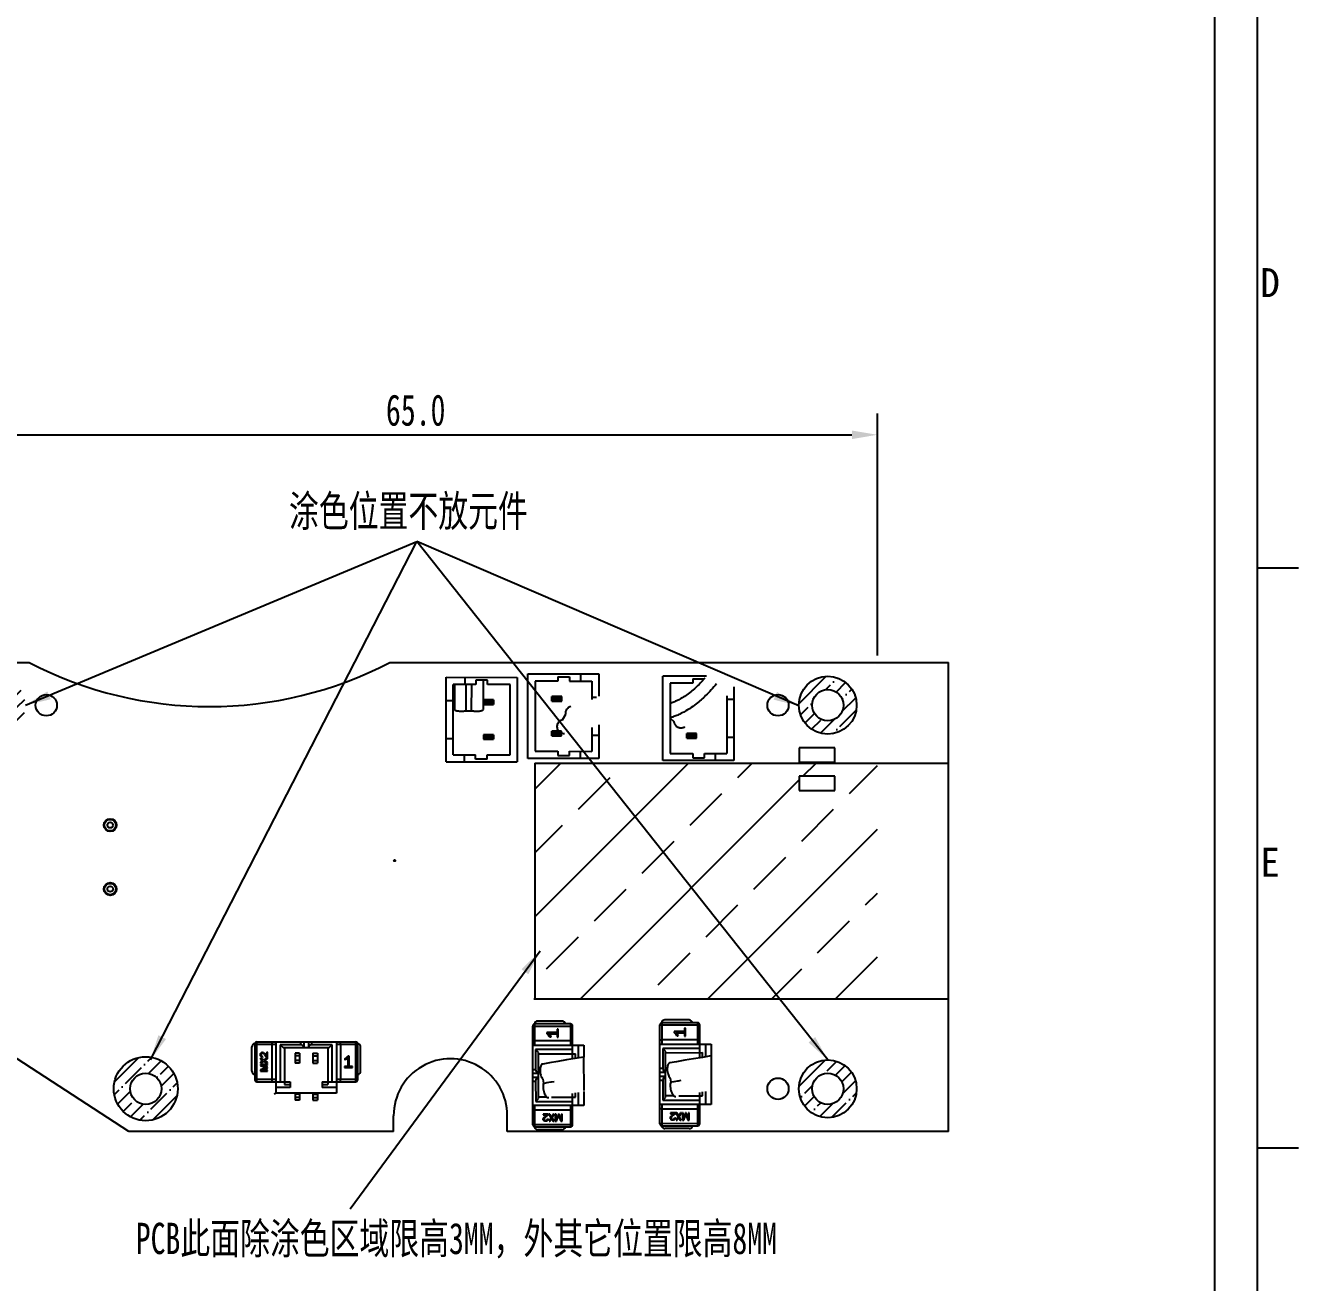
# Model space of a CAD drawing. Header units: millimetres. Extents: x 0 to 420, y 0 to 297.
# Drawn here: x 330.4 to 420, y 80.1 to 168.6 of the extents above; entities that cross this region are included whole.
import ezdxf

# ---------------------------------------------------------------- set-up
doc = ezdxf.new("R2010")
doc.units = ezdxf.units.MM
doc.header["$LTSCALE"] = 23.1
doc.header["$PDMODE"] = 3
doc.header["$PDSIZE"] = 0.5
doc.layers.get('0').update_dxf_attribs({"linetype": 'CONTINUOUS'})
doc.layers.get('DEFPOINTS').update_dxf_attribs({"linetype": 'CONTINUOUS'})
doc.styles.get("Standard").update_dxf_attribs({"font": 'txt', "width": 0.7})
doc.styles.add('TEXTSTYLE_2', font='txt')
doc.dimstyles.get("Standard").update_dxf_attribs({"dimtxt": 2.2, "dimasz": 1.8, "dimexe": 1.5, "dimexo": 0.5, "dimtad": 1, "dimdec": 1, "dimzin": 0, "dimdsep": 46, "dimtxsty": 'Standard', "dimblk": '_FILLED', "dimcen": 0.09, "dimclrt": 5, "dimazin": 0, "dimtp": 0.01, "dimtm": 0.01, "dimtfac": 1, "dimtdec": 1, "dimtofl": 0, "dimtmove": 0, "dimatfit": 3, "dimldrblk": '_FILLED', "dimfxl": 1, "dimtolj": 1, "dimtzin": 0, "dimarcsym": 0})

# ---------------------------------------------------------------- blocks, each defined once
blk = doc.blocks.new('_FILLED')
at = {"color": 0, "linetype": 'ByBlock'}
blk.add_solid([(0, 0), (-1, 0.167), (-1, -0.167)], dxfattribs=at)
blk = doc.blocks.new('*D33')
at = {"color": 0, "lineweight": -2}
for p, q in [((325.364, 124.206), (325.364, 141.244)), ((390.364, 124.206), (390.364, 141.244)), ((327.164, 139.744), (388.564, 139.744))]:
    blk.add_line(p, q, dxfattribs=at)
at = {"layer": 'DEFPOINTS', "color": 0}
for p in [(390.364, 139.744), (325.364, 123.706), (390.364, 123.706)]:
    blk.add_point(p, dxfattribs=at)
at = {"color": 0, "lineweight": -2, "xscale": 1.8, "yscale": 1.8, "zscale": 1.8, "rotation": 180}
blk.add_blockref('_FILLED', (325.364, 139.744), dxfattribs=at)
at = {"color": 0, "lineweight": -2, "xscale": 1.8, "yscale": 1.8, "zscale": 1.8}
blk.add_blockref('_FILLED', (390.364, 139.744), dxfattribs=at)
at = {"color": 5, "insert": (357.864, 141.469), "char_height": 2.2, "attachment_point": 5}
blk.add_mtext('\\A1;65.0', dxfattribs=at)

msp = doc.modelspace()

# ---------------------------------------------------------------- hatches: boundary and pattern name
at = {"linetype": 'Continuous'}
h = msp.add_hatch(dxfattribs=at)
h.set_pattern_fill('ANSI35', color=4, scale=0.2)
h.paths.add_polyline_path([(326.328, 120.707, 1), (330.4, 120.707, 1)])
h.paths.add_polyline_path([(329.464, 120.707, -1), (327.264, 120.707, -1)], flags=16)
h.paths.add_polyline_path([(336.614, 93.706, 1), (341.114, 93.706, 1)])
h.paths.add_polyline_path([(339.964, 93.706, -1), (337.764, 93.706, -1)], flags=16)
h.paths.add_polyline_path([(384.828, 93.706, 1), (388.9, 93.706, 1)])
h.paths.add_polyline_path([(387.964, 93.706, -1), (385.764, 93.706, -1)], flags=16)
h.paths.add_polyline_path([(384.828, 120.707, 1), (388.9, 120.707, 1)])
h.paths.add_polyline_path([(387.964, 120.707, -1), (385.764, 120.707, -1)], flags=16)
h = msp.add_hatch()
h.set_pattern_fill('ANSI33', color=3)
h.paths.add_polyline_path([(390.364, 116.638), (366.241, 116.638), (366.241, 100.045), (390.364, 100.045)])
h.paths.add_polyline_path([(384.863, 114.707), (384.863, 115.707), (387.363, 115.706), (387.363, 114.706)], flags=16)

# ---------------------------------------------------------------- linework, layer by layer
at = {"color": 7, "linetype": 'Continuous'}
for p, q in [((414.085, 293.598), (414.085, 3.399)), ((417.085, 293.598), (417.085, 3.399)), ((417.085, 130.367), (420, 130.367)), ((325.364, 123.706), (330.67, 123.707)), ((356.036, 123.712), (365.364, 123.714)), ((365.364, 123.714), (365.364, 123.706)), ((365.364, 123.706), (395.364, 123.706)), ((395.364, 90.706), (395.364, 123.706)), ((365.763, 116.96), (365.764, 122.91)), ((365.764, 122.91), (370.764, 122.909)), ((369.464, 122.91), (369.464, 122.41)), ((370.764, 122.909), (370.764, 121.35)), ((375.263, 116.808), (375.264, 122.758)), ((378.337, 122.758), (375.264, 122.758)), ((360.003, 116.721), (360.012, 122.671)), ((360.012, 122.671), (365.012, 122.663)), ((360.503, 117.22), (360.512, 122.17)), ((362.087, 122.167), (360.512, 122.17)), ((360.595, 122.17), (360.593, 120.412)), ((361.312, 122.669), (361.312, 122.169)), ((361.419, 120.319), (361.422, 122.168)), ((361.803, 120.319), (361.806, 122.168)), ((362.087, 122.467), (362.087, 122.167)), ((362.912, 122.466), (362.087, 122.467)), ((362.63, 120.409), (362.633, 122.466)), ((362.912, 122.166), (362.912, 122.466)), ((364.512, 122.163), (362.912, 122.166)), ((364.503, 117.213), (364.512, 122.163)), ((365.012, 122.663), (365.003, 116.713)), ((366.264, 122.41), (366.263, 117.46)), ((367.864, 122.41), (366.264, 122.41)), ((367.864, 122.71), (368.689, 122.71)), ((367.864, 122.71), (367.864, 122.41)), ((368.689, 122.71), (368.689, 122.41)), ((368.689, 122.41), (370.264, 122.409)), ((370.264, 122.409), (370.264, 121.103)), ((375.764, 122.258), (375.763, 117.308)), ((377.364, 122.258), (375.764, 122.258)), ((377.364, 122.558), (378.165, 122.558)), ((377.364, 122.558), (377.364, 122.258)), ((380.264, 121.99), (380.263, 116.808)), ((360.51, 121.02), (360.01, 121.021)), ((362.635, 121.076), (362.634, 120.756)), ((362.735, 120.976), (362.635, 121.076)), ((363.335, 121.075), (362.635, 121.076)), ((362.735, 120.976), (362.734, 120.856)), ((363.235, 120.975), (362.735, 120.976)), ((363.235, 120.975), (363.234, 120.855)), ((363.235, 120.975), (363.335, 121.075)), ((363.335, 121.075), (363.334, 120.755)), ((368.139, 121.32), (367.439, 121.32)), ((367.539, 121.22), (367.439, 121.32)), ((367.439, 121), (367.439, 121.32)), ((367.539, 121.1), (367.439, 121)), ((367.439, 121), (368.139, 121)), ((368.039, 121.22), (367.539, 121.22)), ((367.539, 121.1), (367.539, 121.22)), ((367.539, 121.1), (368.039, 121.1)), ((368.039, 121.22), (368.139, 121.32)), ((368.039, 121.1), (368.039, 121.22)), ((368.039, 121.1), (368.139, 121)), ((368.139, 121), (368.139, 121.32)), ((370.592, 121.259), (370.264, 121.259)), ((379.764, 121.376), (379.763, 117.308)), ((380.264, 121.108), (379.764, 121.108)), ((361.419, 120.319), (361.803, 120.319)), ((362.734, 120.856), (362.634, 120.756)), ((362.634, 120.756), (363.334, 120.755)), ((362.734, 120.856), (363.234, 120.855)), ((363.234, 120.855), (363.334, 120.755)), ((368.206, 119.689), (368.438, 120.073)), ((370.764, 119.318), (370.763, 116.959)), ((375.766, 119.806), (376.034, 119.55)), ((376.771, 119.17), (376.777, 119.172)), ((376.825, 119.189), (376.836, 119.194)), ((360.005, 118.371), (360.505, 118.37)), ((362.631, 118.626), (362.63, 118.306)), ((362.73, 118.406), (362.63, 118.306)), ((362.63, 118.306), (363.33, 118.305)), ((362.731, 118.526), (362.631, 118.626)), ((363.331, 118.625), (362.631, 118.626)), ((362.731, 118.526), (362.73, 118.406)), ((362.73, 118.406), (363.23, 118.405)), ((363.231, 118.525), (362.731, 118.526)), ((363.231, 118.525), (363.23, 118.405)), ((363.23, 118.405), (363.33, 118.305)), ((363.231, 118.525), (363.331, 118.625)), ((363.331, 118.625), (363.33, 118.305)), ((367.538, 118.77), (367.438, 118.87)), ((368.138, 118.87), (367.438, 118.87)), ((367.438, 118.55), (367.438, 118.87)), ((367.538, 118.65), (367.438, 118.55)), ((367.438, 118.55), (368.138, 118.55)), ((368.038, 118.77), (367.538, 118.77)), ((367.538, 118.65), (367.538, 118.77)), ((367.538, 118.65), (368.038, 118.65)), ((368.038, 118.77), (368.138, 118.87)), ((368.038, 118.65), (368.038, 118.77)), ((368.038, 118.65), (368.138, 118.55)), ((368.138, 118.55), (368.138, 118.87)), ((370.264, 119.131), (370.263, 117.459)), ((370.263, 118.609), (370.763, 118.609)), ((376.69, 119.141), (376.71, 119.148)), ((376.7, 119.144), (376.742, 119.159)), ((377.638, 118.718), (376.938, 118.718)), ((377.038, 118.618), (376.938, 118.718)), ((376.938, 118.398), (376.938, 118.718)), ((377.038, 118.498), (376.938, 118.398)), ((376.938, 118.398), (377.638, 118.398)), ((377.538, 118.618), (377.038, 118.618)), ((377.038, 118.498), (377.038, 118.618)), ((377.038, 118.498), (377.538, 118.498)), ((377.538, 118.618), (377.638, 118.718)), ((377.538, 118.498), (377.538, 118.618)), ((377.538, 118.498), (377.638, 118.398)), ((377.638, 118.398), (377.638, 118.718)), ((379.763, 118.458), (380.263, 118.458)), ((366.263, 117.46), (367.863, 117.46)), ((367.863, 117.46), (367.863, 117.16)), ((368.688, 117.46), (370.263, 117.459)), ((368.688, 117.16), (368.688, 117.46)), ((369.463, 116.96), (369.463, 117.46)), ((387.363, 117.706), (384.863, 117.707)), ((384.863, 117.707), (384.863, 116.707)), ((387.363, 116.706), (387.363, 117.706)), ((360.003, 116.721), (365.003, 116.713)), ((360.503, 117.22), (362.078, 117.217)), ((361.303, 116.719), (361.303, 117.219)), ((362.078, 116.917), (362.078, 117.217)), ((362.903, 116.916), (362.078, 116.917)), ((362.903, 117.216), (364.503, 117.213)), ((362.903, 116.916), (362.903, 117.216)), ((370.763, 116.959), (365.763, 116.96)), ((367.863, 117.16), (368.688, 117.16)), ((380.263, 116.808), (375.263, 116.808)), ((375.763, 117.308), (377.363, 117.308)), ((377.363, 117.308), (377.363, 117.008)), ((377.363, 117.008), (378.188, 117.008)), ((378.188, 117.308), (379.763, 117.308)), ((378.188, 117.008), (378.188, 117.308)), ((378.963, 116.808), (378.963, 117.308)), ((384.863, 116.707), (387.363, 116.706)), ((387.363, 115.706), (384.863, 115.707)), ((384.863, 115.707), (384.863, 114.707)), ((387.363, 114.706), (387.363, 115.706)), ((384.863, 114.707), (387.363, 114.706)), ((337.683, 90.706), (325.364, 98.706)), ((366.11, 91.169), (366.106, 98.119)), ((368.756, 98.27), (366.256, 98.269)), ((368.156, 98.47), (366.456, 98.469)), ((367.829, 97.669), (367.103, 97.668)), ((367.103, 97.668), (367.103, 97.595)), ((367.903, 97.892), (367.829, 97.892)), ((367.829, 97.892), (367.829, 97.669)), ((367.903, 97.333), (367.903, 97.892)), ((368.907, 95.808), (368.906, 98.12)), ((375.058, 91.247), (375.054, 98.197)), ((377.704, 98.349), (375.204, 98.347)), ((377.104, 98.548), (375.404, 98.547)), ((376.777, 97.747), (376.051, 97.747)), ((376.051, 97.747), (376.051, 97.674)), ((376.851, 97.971), (376.777, 97.971)), ((376.777, 97.971), (376.777, 97.747)), ((376.851, 97.411), (376.851, 97.971)), ((377.856, 95.887), (377.854, 98.199)), ((346.535, 96.853), (346.535, 94.353)), ((346.685, 97.003), (353.635, 97.003)), ((347.735, 96.853), (347.735, 94.353)), ((348.035, 93.403), (348.035, 97.003)), ((348.335, 96.803), (348.335, 94.203)), ((349.76, 96.803), (348.335, 96.803)), ((348.335, 96.803), (348.535, 96.603)), ((350.01, 96.603), (350.01, 97.003)), ((350.31, 97.003), (350.31, 96.603)), ((351.985, 96.803), (350.56, 96.803)), ((351.785, 96.603), (351.985, 96.803)), ((351.985, 94.203), (351.985, 96.803)), ((352.285, 97.003), (352.285, 93.403)), ((352.585, 94.353), (352.585, 96.853)), ((353.785, 94.353), (353.785, 96.853)), ((366.107, 96.769), (369.707, 96.771)), ((368.757, 97.07), (366.257, 97.069)), ((367.224, 97.571), (367.829, 97.572)), ((367.294, 97.351), (367.395, 97.351)), ((367.829, 97.572), (367.829, 97.333)), ((367.829, 97.333), (367.903, 97.333)), ((369.307, 96.771), (369.307, 95.875)), ((369.707, 96.771), (369.707, 95.94)), ((375.055, 96.847), (378.655, 96.849)), ((377.705, 97.149), (375.205, 97.147)), ((376.172, 97.65), (376.777, 97.65)), ((376.243, 97.429), (376.343, 97.429)), ((376.777, 97.65), (376.777, 97.411)), ((376.777, 97.411), (376.851, 97.411)), ((378.255, 96.849), (378.256, 95.953)), ((378.655, 96.849), (378.655, 96.019)), ((346.335, 94.953), (346.335, 96.653)), ((346.998, 96.244), (346.98, 96.228)), ((347.018, 96.258), (346.998, 96.244)), ((347.08, 95.918), (347.097, 95.976)), ((347.441, 95.878), (347.169, 95.718)), ((347.23, 96.121), (347.389, 95.918)), ((347.389, 95.998), (347.262, 96.163)), ((347.389, 96.273), (347.389, 95.998)), ((347.441, 96.273), (347.389, 96.273)), ((347.389, 95.918), (347.441, 95.918)), ((347.441, 95.918), (347.441, 96.273)), ((347.441, 95.807), (347.441, 95.878)), ((348.535, 96.603), (351.785, 96.603)), ((348.635, 96.603), (348.635, 94.003)), ((349.375, 96.203), (349.375, 95.503)), ((349.695, 96.203), (349.375, 96.203)), ((349.695, 96.015), (349.375, 96.015)), ((349.695, 96.203), (349.695, 95.503)), ((350.625, 96.203), (350.625, 95.503)), ((350.625, 96.203), (350.945, 96.203)), ((350.625, 96.015), (350.945, 96.015)), ((350.945, 96.203), (350.945, 95.503)), ((351.685, 96.603), (351.685, 94.003)), ((353.087, 95.885), (353.087, 95.28)), ((353.184, 96.006), (353.111, 96.006)), ((353.184, 95.28), (353.184, 96.006)), ((353.985, 94.953), (353.985, 96.653)), ((368.907, 96.47), (366.307, 96.469)), ((366.507, 96.269), (366.307, 96.469)), ((366.307, 96.469), (366.308, 95.044)), ((366.509, 93.019), (366.507, 96.269)), ((366.507, 96.169), (369.107, 96.171)), ((369.679, 95.936), (369.096, 95.84)), ((369.107, 95.842), (369.107, 96.171)), ((377.855, 96.549), (375.255, 96.547)), ((375.455, 96.347), (375.255, 96.547)), ((375.255, 96.547), (375.256, 95.122)), ((375.457, 93.097), (375.455, 96.347)), ((375.455, 96.247), (378.055, 96.249)), ((378.044, 95.918), (377.415, 95.813)), ((378.628, 96.014), (378.044, 95.918)), ((378.056, 95.92), (378.055, 96.249)), ((346.941, 95.858), (346.941, 95.8)), ((347.169, 95.718), (346.941, 95.858)), ((346.941, 95.8), (347.126, 95.689)), ((347.126, 95.689), (346.941, 95.578)), ((346.941, 95.509), (347.181, 95.651)), ((346.941, 95.578), (346.941, 95.509)), ((346.941, 95.425), (346.941, 95.334)), ((347.441, 95.425), (346.941, 95.425)), ((346.941, 95.334), (347.341, 95.186)), ((347.341, 95.186), (346.941, 95.035)), ((346.941, 95.035), (346.941, 94.942)), ((346.998, 95.362), (347.441, 95.363)), ((347.441, 95.201), (346.998, 95.362)), ((346.998, 94.995), (347.441, 95.159)), ((347.441, 94.995), (346.998, 94.995)), ((347.181, 95.651), (347.441, 95.491)), ((347.228, 95.68), (347.441, 95.807)), ((347.441, 95.549), (347.228, 95.68)), ((347.441, 95.491), (347.441, 95.549)), ((347.441, 95.363), (347.441, 95.425)), ((347.441, 95.159), (347.441, 95.201)), ((347.441, 94.942), (347.441, 94.995)), ((349.695, 95.69), (349.375, 95.69)), ((349.695, 95.503), (349.375, 95.503)), ((350.625, 95.69), (350.945, 95.69)), ((350.625, 95.503), (350.945, 95.503)), ((352.848, 95.28), (352.848, 95.206)), ((353.087, 95.28), (352.848, 95.28)), ((352.848, 95.206), (353.407, 95.206)), ((352.866, 95.815), (352.866, 95.714)), ((353.407, 95.28), (353.184, 95.28)), ((353.407, 95.206), (353.407, 95.28)), ((367.274, 95.529), (366.803, 95.445)), ((367.867, 95.632), (367.274, 95.529)), ((368.467, 95.734), (367.867, 95.632)), ((369.096, 95.84), (368.467, 95.734)), ((376.223, 95.607), (375.752, 95.524)), ((376.815, 95.71), (376.223, 95.607)), ((377.415, 95.813), (376.815, 95.71)), ((346.685, 94.203), (349.035, 94.203)), ((346.941, 94.942), (347.441, 94.942)), ((349.035, 94.203), (349.035, 93.803)), ((351.285, 94.203), (351.285, 93.803)), ((351.285, 94.203), (353.635, 94.203)), ((366.108, 94.794), (366.508, 94.794)), ((366.508, 94.494), (366.108, 94.494)), ((366.308, 94.244), (366.309, 92.819)), ((366.817, 94.37), (366.866, 94.096)), ((366.866, 94.096), (366.921, 94.106)), ((366.921, 94.106), (367.102, 94.138)), ((367.102, 94.138), (367.369, 94.185)), ((367.369, 94.185), (367.418, 94.194)), ((367.418, 94.194), (367.599, 94.226)), ((375.056, 94.872), (375.456, 94.872)), ((375.456, 94.572), (375.056, 94.572)), ((375.256, 94.322), (375.257, 92.897)), ((375.765, 94.448), (375.814, 94.174)), ((375.814, 94.174), (375.869, 94.184)), ((375.869, 94.184), (376.05, 94.216)), ((376.05, 94.216), (376.317, 94.264)), ((376.317, 94.264), (376.366, 94.272)), ((376.366, 94.272), (376.547, 94.304)), ((348.042, 93.388), (347.908, 93.32)), ((349.035, 93.803), (348.035, 93.803)), ((352.285, 93.403), (348.035, 93.403)), ((348.635, 94.003), (349.035, 94.003)), ((349.375, 93.403), (349.375, 92.903)), ((349.695, 93.403), (349.695, 92.903)), ((350.625, 93.403), (350.625, 92.903)), ((350.945, 93.403), (350.945, 92.903)), ((351.285, 94.003), (351.685, 94.003)), ((352.285, 93.803), (351.285, 93.803)), ((368.91, 91.17), (368.909, 93.375)), ((369.109, 93.121), (369.109, 93.409)), ((369.309, 93.442), (369.309, 92.521)), ((369.709, 93.509), (369.709, 92.521)), ((376.048, 93.198), (375.457, 93.197)), ((376.382, 93.198), (378.057, 93.199)), ((377.858, 91.249), (377.857, 93.453)), ((378.057, 93.199), (378.057, 93.487)), ((378.257, 93.521), (378.257, 92.599)), ((378.657, 93.587), (378.657, 92.599)), ((349.695, 92.903), (349.375, 92.903)), ((350.625, 92.903), (350.945, 92.903)), ((369.709, 92.521), (366.109, 92.519)), ((366.309, 92.819), (366.509, 93.019)), ((366.309, 92.819), (368.909, 92.82)), ((367.1, 93.119), (366.509, 93.119)), ((367.434, 93.12), (369.109, 93.121)), ((378.657, 92.599), (375.057, 92.597)), ((375.208, 92.297), (377.708, 92.299)), ((375.257, 92.897), (375.457, 93.097)), ((375.257, 92.897), (377.857, 92.899)), ((356.314, 90.706), (356.314, 91.811)), ((364.312, 90.706), (364.314, 91.812)), ((366.259, 92.219), (368.759, 92.22)), ((367.194, 91.925), (366.839, 91.925)), ((366.839, 91.925), (366.839, 91.873)), ((366.839, 91.873), (367.114, 91.873)), ((366.855, 91.503), (366.869, 91.482)), ((366.869, 91.482), (366.885, 91.464)), ((367.114, 91.873), (366.949, 91.746)), ((366.991, 91.714), (367.194, 91.873)), ((367.194, 91.564), (367.136, 91.582)), ((367.194, 91.873), (367.194, 91.925)), ((367.305, 91.925), (367.235, 91.925)), ((367.235, 91.925), (367.394, 91.654)), ((367.394, 91.654), (367.255, 91.425)), ((367.255, 91.425), (367.313, 91.425)), ((367.432, 91.712), (367.305, 91.925)), ((367.313, 91.425), (367.424, 91.611)), ((367.424, 91.611), (367.534, 91.425)), ((367.563, 91.925), (367.432, 91.712)), ((367.461, 91.666), (367.621, 91.925)), ((367.604, 91.425), (367.461, 91.666)), ((367.534, 91.425), (367.604, 91.425)), ((367.621, 91.925), (367.563, 91.925)), ((367.749, 91.926), (367.687, 91.925)), ((367.687, 91.925), (367.687, 91.425)), ((367.687, 91.425), (367.779, 91.426)), ((367.75, 91.483), (367.749, 91.926)), ((367.911, 91.926), (367.75, 91.483)), ((367.779, 91.426), (367.926, 91.826)), ((367.953, 91.926), (367.911, 91.926)), ((367.926, 91.826), (368.077, 91.426)), ((368.118, 91.483), (367.953, 91.926)), ((368.077, 91.426), (368.171, 91.426)), ((368.17, 91.926), (368.118, 91.926)), ((368.118, 91.926), (368.118, 91.483)), ((368.171, 91.426), (368.17, 91.926)), ((376.142, 92.004), (375.787, 92.003)), ((375.787, 92.003), (375.787, 91.951)), ((375.787, 91.951), (376.063, 91.952)), ((375.803, 91.581), (375.817, 91.56)), ((375.817, 91.56), (375.833, 91.543)), ((376.063, 91.952), (375.897, 91.825)), ((375.939, 91.793), (376.142, 91.952)), ((376.143, 91.643), (376.084, 91.66)), ((376.142, 91.952), (376.142, 92.004)), ((376.253, 92.004), (376.183, 92.004)), ((376.183, 92.004), (376.343, 91.732)), ((376.343, 91.732), (376.203, 91.504)), ((376.203, 91.504), (376.261, 91.504)), ((376.38, 91.791), (376.253, 92.004)), ((376.261, 91.504), (376.372, 91.689)), ((376.372, 91.689), (376.482, 91.504)), ((376.511, 92.004), (376.38, 91.791)), ((376.409, 91.745), (376.57, 92.004)), ((376.552, 91.504), (376.409, 91.745)), ((376.482, 91.504), (376.552, 91.504)), ((376.57, 92.004), (376.511, 92.004)), ((376.698, 92.004), (376.635, 92.004)), ((376.635, 92.004), (376.635, 91.504)), ((376.635, 91.504), (376.727, 91.504)), ((376.698, 91.561), (376.698, 92.004)), ((376.859, 92.004), (376.698, 91.561)), ((376.727, 91.504), (376.874, 91.904)), ((376.901, 92.004), (376.859, 92.004)), ((376.874, 91.904), (377.026, 91.504)), ((377.066, 91.562), (376.901, 92.004)), ((377.026, 91.504), (377.119, 91.504)), ((377.119, 92.004), (377.066, 92.004)), ((377.066, 92.004), (377.066, 91.562)), ((377.119, 91.504), (377.119, 92.004)), ((356.314, 90.706), (337.683, 90.706)), ((395.364, 90.706), (364.312, 90.706)), ((366.26, 91.019), (368.76, 91.02)), ((368.16, 90.82), (366.46, 90.819)), ((375.208, 91.097), (377.708, 91.099)), ((377.108, 90.898), (375.408, 90.897)), ((417.085, 89.559), (420, 89.559))]:
    msp.add_line(p, q, dxfattribs=at)
at = {"color": 3}
for p, q in [((366.241, 116.638), (395.364, 116.638)), ((366.241, 116.638), (366.241, 100.045)), ((366.178, 100.045), (395.364, 100.045))]:
    msp.add_line(p, q, dxfattribs=at)
at = {"color": 9, "linetype": 'Continuous'}
for p, q in [((366.106, 98.119), (368.906, 98.12)), ((366.257, 96.769), (366.256, 98.269)), ((368.756, 98.27), (368.757, 96.77)), ((375.054, 98.197), (377.854, 98.199)), ((375.205, 96.847), (375.204, 98.347)), ((377.704, 98.349), (377.705, 96.849)), ((346.535, 96.853), (348.035, 96.853)), ((346.685, 94.203), (346.685, 97.003)), ((349.76, 97.003), (349.76, 96.803)), ((350.56, 96.803), (350.56, 97.003)), ((352.285, 96.853), (353.785, 96.853)), ((353.635, 97.003), (353.635, 94.203)), ((366.308, 95.044), (366.108, 95.044)), ((375.256, 95.122), (375.056, 95.122)), ((348.035, 94.353), (346.535, 94.353)), ((353.785, 94.353), (352.285, 94.353)), ((366.108, 94.244), (366.308, 94.244)), ((375.056, 94.322), (375.256, 94.322)), ((349.695, 93.335), (349.375, 93.335)), ((350.625, 93.335), (350.945, 93.335)), ((349.695, 93.083), (349.375, 93.083)), ((350.625, 93.083), (350.945, 93.083)), ((366.26, 91.019), (366.259, 92.519)), ((368.759, 92.52), (368.76, 91.02)), ((375.208, 91.097), (375.207, 92.597)), ((377.707, 92.599), (377.708, 91.099)), ((368.91, 91.17), (366.11, 91.169)), ((377.858, 91.249), (375.058, 91.247))]:
    msp.add_line(p, q, dxfattribs=at)
for p, q in [((369.679, 95.936), (369.695, 93.582)), ((378.655, 96.019), (378.657, 93.587))]:
    msp.add_line(p, q)
at = {"color": 7, "linetype": 'Continuous'}
for points in [[(378.212, 122.611), (378.132, 122.52), (378.051, 122.431), (377.97, 122.344), (377.89, 122.259), (377.808, 122.176), (377.726, 122.095), (377.644, 122.016), (377.561, 121.938), (377.478, 121.862), (377.393, 121.789), (377.308, 121.716), (377.222, 121.646), (377.134, 121.577), (377.047, 121.51), (376.959, 121.446), (376.871, 121.386), (376.785, 121.328), (376.701, 121.274), (376.618, 121.223), (376.536, 121.175), (376.455, 121.13), (376.376, 121.088), (376.3, 121.049), (376.226, 121.013), (376.155, 120.98), (376.086, 120.95), (376.021, 120.921), (375.958, 120.895), (375.899, 120.872), (375.845, 120.851), (375.796, 120.832), (375.764, 120.82)], [(376.034, 119.55), (376.035, 119.541), (376.043, 119.502), (376.053, 119.464), (376.067, 119.427), (376.083, 119.39), (376.102, 119.356), (376.124, 119.322), (376.148, 119.291), (376.175, 119.262), (376.205, 119.235), (376.236, 119.21), (376.269, 119.188), (376.303, 119.169), (376.34, 119.152), (376.377, 119.138), (376.415, 119.128), (376.454, 119.12), (376.493, 119.116), (376.533, 119.114), (376.573, 119.116), (376.612, 119.121), (376.651, 119.129), (376.69, 119.141)], [(376.739, 119.158), (376.769, 119.169), (376.808, 119.183)]]:
    msp.add_lwpolyline(points, dxfattribs=at)
at = {"color": 4, "linetype": 'Continuous'}
for centre, radius in [((386.864, 120.707), 2.036), ((338.864, 93.706), 2.25), ((386.864, 93.706), 2.036)]:
    msp.add_circle(centre, radius, dxfattribs=at)
at = {"color": 7, "linetype": 'Continuous'}
for centre, radius in [((331.864, 120.707), 0.75), ((383.364, 120.708), 0.75), ((386.864, 120.707), 1.1), ((336.364, 112.266), 0.45), ((336.364, 112.266), 0.4), ((336.364, 112.266), 0.2), ((356.377, 109.77), 0.05), ((336.364, 107.766), 0.45), ((336.364, 107.766), 0.4), ((336.364, 107.766), 0.2), ((338.864, 93.706), 1.1), ((383.364, 93.706), 0.75), ((386.864, 93.706), 1.1)]:
    msp.add_circle(centre, radius, dxfattribs=at)
msp.add_circle((383.364, 93.707), 0.75)
for centre, radius, start, end in [((343.349, 148.11), 27.5, 242.5456, 297.47497), ((366.256, 98.119), 0.15, 90.03361, 180.03361), ((366.456, 98.219), 0.25, 90.0336, 169.54987), ((368.156, 98.22), 0.25, 11.63872, 90.0336), ((368.756, 98.12), 0.15, 0.03361, 90.03361), ((375.204, 98.197), 0.15, 90.03361, 180.03361), ((375.404, 98.297), 0.25, 90.0336, 169.54987), ((377.104, 98.298), 0.25, 11.63872, 90.0336), ((377.704, 98.199), 0.15, 0.03361, 90.03361), ((346.585, 96.653), 0.25, 99.85789, 180), ((346.685, 96.853), 0.15, 90, 180), ((353.635, 96.853), 0.15, 0, 90), ((353.735, 96.653), 0.25, 360, 79.51627), ((360.314, 91.819), 4, 359.89125, 180.11952), ((346.585, 94.953), 0.25, 180, 258.3949), ((346.685, 94.353), 0.15, 180, 270), ((353.635, 94.353), 0.15, 270, 0), ((353.735, 94.953), 0.25, 281.60511, 360), ((366.26, 91.169), 0.15, 180.03361, 270.03361), ((366.46, 91.069), 0.25, 189.89149, 270.03361), ((368.16, 91.07), 0.25, 270.03361, 348.4285), ((368.76, 91.17), 0.15, 270.03361, 0.03361), ((375.208, 91.247), 0.15, 180.03361, 270.03361), ((375.408, 91.147), 0.25, 189.89149, 270.03361), ((377.108, 91.148), 0.25, 270.03361, 348.4285), ((377.708, 91.249), 0.15, 270.03361, 0.03361)]:
    msp.add_arc(centre, radius, start, end, dxfattribs=at)
for centre, major_axis, start_param, end_param in [((349.76, 96.553), (0, -0.25), 1.772154, 3.141593), ((350.56, 96.553), (0.25, 0), -4.712389, -3.342951), ((366.558, 95.044), (0.25, 0), -3.141593, -1.772154), ((375.506, 95.122), (0.25, 0), -3.141593, -1.772154), ((366.558, 94.244), (0, 0.25), 0.201358, 1.570796), ((375.506, 94.322), (0, 0.25), 0.201358, 1.570796)]:
    msp.add_ellipse(centre, major_axis=major_axis, ratio=1, start_param=start_param, end_param=end_param, dxfattribs=at)
for points, knots in [([(379.025, 122.208), (378.789, 121.92), (378.343, 121.425), (377.549, 120.718), (376.968, 120.339), (376.613, 120.159)], [0, 0, 0, 0, 0.351194, 0.625916, 1, 1, 1, 1]), ([(360.593, 120.412), (360.593, 120.399), (360.61, 120.378), (360.64, 120.36), (360.69, 120.337), (360.773, 120.316), (360.89, 120.298), (361.023, 120.289), (361.162, 120.289), (361.295, 120.298), (361.38, 120.311), (361.419, 120.319)], [0, 0, 0, 0, 0.046491, 0.081161, 0.124711, 0.237247, 0.377995, 0.536843, 0.701773, 0.86014, 1, 1, 1, 1]), ([(361.803, 120.319), (361.842, 120.31), (361.927, 120.297), (362.06, 120.288), (362.199, 120.287), (362.332, 120.296), (362.449, 120.313), (362.532, 120.335), (362.582, 120.357), (362.613, 120.375), (362.63, 120.396), (362.63, 120.409)], [0, 0, 0, 0, 0.13986, 0.298227, 0.463157, 0.622005, 0.762753, 0.875289, 0.918839, 0.953509, 1, 1, 1, 1]), ([(368.438, 120.073), (368.429, 120.135), (368.43, 120.263), (368.498, 120.438), (368.622, 120.573), (368.733, 120.622), (368.789, 120.634)], [0, 0, 0, 0, 0.261143, 0.51601, 0.761609, 1, 1, 1, 1]), ([(376.613, 120.159), (376.561, 120.133), (376.46, 120.084), (376.312, 120.017), (376.173, 119.958), (376.062, 119.915), (375.98, 119.883), (375.926, 119.863), (375.879, 119.846), (375.84, 119.832), (375.812, 119.822), (375.794, 119.815), (375.784, 119.812), (375.777, 119.809), (375.77, 119.808), (375.768, 119.806), (375.766, 119.806), (375.766, 119.806)], [0, 0, 0, 0, 0.190988, 0.366444, 0.531094, 0.684374, 0.754066, 0.817172, 0.872258, 0.91821, 0.954236, 0.968358, 0.979873, 0.988778, 0.995071, 0.998788, 1, 1, 1, 1]), ([(367.949, 118.869), (367.894, 118.937), (367.818, 119.104), (367.83, 119.331), (367.903, 119.49), (367.984, 119.588), (368.087, 119.658), (368.166, 119.683), (368.206, 119.689)], [0, 0, 0, 0, 0.256162, 0.513177, 0.639253, 0.762053, 0.881899, 1, 1, 1, 1]), ([(368.346, 118.699), (368.294, 118.693), (368.222, 118.699), (368.155, 118.721), (368.138, 118.728)], [0, 0, 0, 0, 0.746321, 1, 1, 1, 1]), ([(376.243, 97.429), (376.227, 97.46), (376.192, 97.52), (376.129, 97.604), (376.078, 97.652), (376.051, 97.674)], [0, 0, 0, 0, 0.331388, 0.664708, 1, 1, 1, 1]), ([(347.797, 97.003), (347.777, 97.003), (347.751, 96.962), (347.738, 96.91), (347.735, 96.872), (347.735, 96.853)], [0, 0, 0, 0, 0.352191, 0.650099, 1, 1, 1, 1]), ([(352.585, 96.853), (352.585, 96.872), (352.582, 96.91), (352.569, 96.962), (352.543, 97.003), (352.523, 97.003)], [0, 0, 0, 0, 0.349868, 0.647711, 1, 1, 1, 1]), ([(366.257, 97.069), (366.237, 97.069), (366.199, 97.066), (366.147, 97.053), (366.107, 97.027), (366.107, 97.007)], [0, 0, 0, 0, 0.349868, 0.647711, 1, 1, 1, 1]), ([(367.294, 97.351), (367.279, 97.381), (367.244, 97.441), (367.181, 97.525), (367.13, 97.573), (367.103, 97.595)], [0, 0, 0, 0, 0.331388, 0.664708, 1, 1, 1, 1]), ([(367.224, 97.571), (367.246, 97.55), (367.289, 97.505), (367.348, 97.432), (367.38, 97.378), (367.395, 97.351)], [0, 0, 0, 0, 0.332251, 0.665573, 1, 1, 1, 1]), ([(368.907, 97.008), (368.907, 97.028), (368.866, 97.054), (368.814, 97.067), (368.776, 97.07), (368.757, 97.07)], [0, 0, 0, 0, 0.352191, 0.650099, 1, 1, 1, 1]), ([(375.205, 97.147), (375.185, 97.147), (375.147, 97.144), (375.095, 97.131), (375.055, 97.105), (375.055, 97.085)], [0, 0, 0, 0, 0.349868, 0.647711, 1, 1, 1, 1]), ([(376.172, 97.65), (376.195, 97.629), (376.238, 97.584), (376.296, 97.51), (376.328, 97.457), (376.343, 97.429)], [0, 0, 0, 0, 0.332251, 0.665573, 1, 1, 1, 1]), ([(377.855, 97.087), (377.855, 97.107), (377.814, 97.133), (377.762, 97.146), (377.725, 97.149), (377.705, 97.149)], [0, 0, 0, 0, 0.352191, 0.650099, 1, 1, 1, 1]), ([(346.933, 96.098), (346.933, 96.114), (346.936, 96.145), (346.951, 96.19), (346.969, 96.216), (346.98, 96.228)], [0, 0, 0, 0, 0.331907, 0.665155, 1, 1, 1, 1]), ([(346.951, 96.014), (346.947, 96.023), (346.94, 96.041), (346.934, 96.069), (346.933, 96.089), (346.933, 96.098)], [0, 0, 0, 0, 0.333893, 0.667324, 1, 1, 1, 1]), ([(347.08, 95.918), (347.061, 95.921), (347.026, 95.933), (346.98, 95.966), (346.958, 95.997), (346.951, 96.014)], [0, 0, 0, 0, 0.331965, 0.665072, 1, 1, 1, 1]), ([(347, 96.16), (346.997, 96.153), (346.99, 96.14), (346.985, 96.118), (346.983, 96.104), (346.983, 96.096)], [0, 0, 0, 0, 0.330653, 0.664177, 1, 1, 1, 1]), ([(346.983, 96.096), (346.983, 96.084), (346.986, 96.06), (347.002, 96.028), (347.019, 96.01), (347.028, 96.003)], [0, 0, 0, 0, 0.333204, 0.666199, 1, 1, 1, 1]), ([(347.082, 96.21), (347.072, 96.21), (347.049, 96.207), (347.02, 96.189), (347.006, 96.17), (347, 96.16)], [0, 0, 0, 0, 0.323015, 0.657453, 1, 1, 1, 1]), ([(347.018, 96.258), (347.025, 96.261), (347.039, 96.267), (347.06, 96.272), (347.075, 96.273), (347.082, 96.273)], [0, 0, 0, 0, 0.33342, 0.666705, 1, 1, 1, 1]), ([(347.028, 96.003), (347.035, 95.997), (347.049, 95.988), (347.072, 95.979), (347.089, 95.977), (347.097, 95.976)], [0, 0, 0, 0, 0.333732, 0.666918, 1, 1, 1, 1]), ([(347.082, 96.273), (347.1, 96.272), (347.136, 96.267), (347.185, 96.241), (347.226, 96.205), (347.251, 96.178), (347.262, 96.163)], [0, 0, 0, 0, 0.244731, 0.493093, 0.744965, 1, 1, 1, 1]), ([(347.23, 96.121), (347.218, 96.137), (347.19, 96.167), (347.141, 96.202), (347.101, 96.21), (347.082, 96.21)], [0, 0, 0, 0, 0.346448, 0.679957, 1, 1, 1, 1]), ([(352.866, 95.815), (352.897, 95.83), (352.957, 95.865), (353.041, 95.928), (353.089, 95.979), (353.111, 96.006)], [0, 0, 0, 0, 0.331388, 0.664708, 1, 1, 1, 1]), ([(353.087, 95.885), (353.066, 95.863), (353.021, 95.819), (352.947, 95.761), (352.894, 95.729), (352.866, 95.714)], [0, 0, 0, 0, 0.332251, 0.665573, 1, 1, 1, 1]), ([(366.803, 95.445), (366.775, 95.44), (366.715, 95.403), (366.659, 95.303), (366.625, 95.168), (366.615, 95.005), (366.631, 94.83), (366.682, 94.609), (366.751, 94.452), (366.817, 94.37)], [0, 0, 0, 0, 0.073641, 0.166908, 0.285476, 0.425369, 0.577786, 0.731679, 1, 1, 1, 1]), ([(375.752, 95.524), (375.723, 95.518), (375.663, 95.482), (375.607, 95.381), (375.573, 95.246), (375.564, 95.084), (375.579, 94.908), (375.63, 94.688), (375.699, 94.531), (375.765, 94.448)], [0, 0, 0, 0, 0.073641, 0.166908, 0.285476, 0.425369, 0.577786, 0.731679, 1, 1, 1, 1]), ([(347.735, 94.353), (347.735, 94.333), (347.738, 94.295), (347.751, 94.243), (347.777, 94.203), (347.797, 94.203)], [0, 0, 0, 0, 0.349868, 0.647711, 1, 1, 1, 1]), ([(352.523, 94.203), (352.543, 94.203), (352.569, 94.243), (352.582, 94.295), (352.585, 94.333), (352.585, 94.353)], [0, 0, 0, 0, 0.352191, 0.650099, 1, 1, 1, 1]), ([(366.866, 94.096), (366.832, 93.996), (366.822, 93.825), (366.851, 93.6), (366.897, 93.43), (366.961, 93.281), (367.04, 93.166), (367.127, 93.091), (367.196, 93.077), (367.225, 93.082)], [0, 0, 0, 0, 0.268321, 0.422215, 0.574632, 0.714525, 0.833093, 0.926359, 1, 1, 1, 1]), ([(375.814, 94.174), (375.781, 94.074), (375.77, 93.903), (375.799, 93.679), (375.845, 93.508), (375.91, 93.359), (375.988, 93.244), (376.076, 93.17), (376.145, 93.156), (376.173, 93.161)], [0, 0, 0, 0, 0.268321, 0.422215, 0.574632, 0.714525, 0.833093, 0.926359, 1, 1, 1, 1]), ([(375.058, 92.359), (375.058, 92.339), (375.098, 92.313), (375.15, 92.3), (375.188, 92.297), (375.208, 92.297)], [0, 0, 0, 0, 0.352191, 0.650099, 1, 1, 1, 1]), ([(377.708, 92.299), (377.728, 92.299), (377.765, 92.302), (377.817, 92.315), (377.858, 92.341), (377.858, 92.361)], [0, 0, 0, 0, 0.349868, 0.647711, 1, 1, 1, 1]), ([(366.109, 92.281), (366.109, 92.261), (366.15, 92.235), (366.202, 92.222), (366.24, 92.219), (366.259, 92.219)], [0, 0, 0, 0, 0.352191, 0.650099, 1, 1, 1, 1]), ([(366.84, 91.567), (366.84, 91.585), (366.846, 91.621), (366.871, 91.669), (366.907, 91.711), (366.934, 91.735), (366.949, 91.746)], [0, 0, 0, 0, 0.244731, 0.493093, 0.744965, 1, 1, 1, 1]), ([(366.855, 91.503), (366.851, 91.509), (366.846, 91.523), (366.841, 91.545), (366.84, 91.559), (366.84, 91.567)], [0, 0, 0, 0, 0.33342, 0.666705, 1, 1, 1, 1]), ([(367.014, 91.417), (366.999, 91.417), (366.967, 91.42), (366.922, 91.435), (366.896, 91.454), (366.885, 91.464)], [0, 0, 0, 0, 0.331907, 0.665155, 1, 1, 1, 1]), ([(366.991, 91.714), (366.975, 91.702), (366.945, 91.674), (366.911, 91.625), (366.903, 91.586), (366.902, 91.567)], [0, 0, 0, 0, 0.346448, 0.679957, 1, 1, 1, 1]), ([(366.902, 91.567), (366.902, 91.556), (366.906, 91.533), (366.924, 91.504), (366.943, 91.49), (366.953, 91.485)], [0, 0, 0, 0, 0.323015, 0.657453, 1, 1, 1, 1]), ([(366.953, 91.485), (366.959, 91.481), (366.973, 91.475), (366.994, 91.469), (367.009, 91.468), (367.016, 91.468)], [0, 0, 0, 0, 0.330653, 0.664177, 1, 1, 1, 1]), ([(367.098, 91.435), (367.089, 91.431), (367.071, 91.424), (367.043, 91.419), (367.024, 91.417), (367.014, 91.417)], [0, 0, 0, 0, 0.333893, 0.667324, 1, 1, 1, 1]), ([(367.016, 91.468), (367.028, 91.468), (367.052, 91.471), (367.085, 91.486), (367.102, 91.503), (367.11, 91.513)], [0, 0, 0, 0, 0.333204, 0.666199, 1, 1, 1, 1]), ([(367.194, 91.564), (367.191, 91.546), (367.179, 91.51), (367.147, 91.464), (367.115, 91.443), (367.098, 91.435)], [0, 0, 0, 0, 0.331965, 0.665072, 1, 1, 1, 1]), ([(367.11, 91.513), (367.115, 91.519), (367.124, 91.533), (367.133, 91.557), (367.136, 91.574), (367.136, 91.582)], [0, 0, 0, 0, 0.333732, 0.666918, 1, 1, 1, 1]), ([(368.759, 92.22), (368.779, 92.22), (368.817, 92.224), (368.869, 92.236), (368.909, 92.263), (368.909, 92.283)], [0, 0, 0, 0, 0.349868, 0.647711, 1, 1, 1, 1]), ([(375.788, 91.645), (375.788, 91.663), (375.794, 91.699), (375.819, 91.748), (375.855, 91.789), (375.883, 91.814), (375.897, 91.825)], [0, 0, 0, 0, 0.244731, 0.493093, 0.744965, 1, 1, 1, 1]), ([(375.803, 91.581), (375.8, 91.588), (375.794, 91.601), (375.789, 91.623), (375.788, 91.638), (375.788, 91.645)], [0, 0, 0, 0, 0.33342, 0.666705, 1, 1, 1, 1]), ([(375.962, 91.496), (375.947, 91.496), (375.915, 91.499), (375.871, 91.514), (375.844, 91.532), (375.833, 91.543)], [0, 0, 0, 0, 0.331907, 0.665155, 1, 1, 1, 1]), ([(375.851, 91.645), (375.85, 91.634), (375.854, 91.612), (375.872, 91.583), (375.891, 91.569), (375.901, 91.563)], [0, 0, 0, 0, 0.323015, 0.657453, 1, 1, 1, 1]), ([(375.939, 91.793), (375.923, 91.78), (375.894, 91.753), (375.859, 91.703), (375.851, 91.664), (375.851, 91.645)], [0, 0, 0, 0, 0.346448, 0.679957, 1, 1, 1, 1]), ([(375.901, 91.563), (375.907, 91.56), (375.921, 91.553), (375.942, 91.548), (375.957, 91.546), (375.965, 91.546)], [0, 0, 0, 0, 0.330653, 0.664177, 1, 1, 1, 1]), ([(376.046, 91.514), (376.038, 91.51), (376.02, 91.503), (375.991, 91.497), (375.972, 91.496), (375.962, 91.496)], [0, 0, 0, 0, 0.333893, 0.667324, 1, 1, 1, 1]), ([(375.965, 91.546), (375.976, 91.546), (376, 91.549), (376.033, 91.565), (376.051, 91.582), (376.058, 91.591)], [0, 0, 0, 0, 0.333204, 0.666199, 1, 1, 1, 1]), ([(376.143, 91.643), (376.139, 91.624), (376.128, 91.589), (376.095, 91.543), (376.063, 91.521), (376.046, 91.514)], [0, 0, 0, 0, 0.331965, 0.665072, 1, 1, 1, 1]), ([(376.058, 91.591), (376.063, 91.598), (376.073, 91.612), (376.082, 91.635), (376.084, 91.652), (376.084, 91.66)], [0, 0, 0, 0, 0.333732, 0.666918, 1, 1, 1, 1])]:
    msp.add_open_spline(points, degree=3, knots=knots, dxfattribs=at)

# ---------------------------------------------------------------- texts
at = {"color": 7, "linetype": 'Continuous', "char_height": 2.042, "width": 2.04229, "attachment_point": 1, "line_spacing_factor": 0.9, "style": 'TEXTSTYLE_2'}
for s, insert in [('D', (417.297, 151.475)), ('E', (417.297, 110.668))]:
    msp.add_mtext(s, dxfattribs=dict(at, insert=insert))
at = {"color": 7, "linetype": 'Continuous', "char_height": 2.2, "attachment_point": 1}
for s, insert in [('{\\fSimSun|b0|i0|c134|p2;涂色位置不放元件}', (348.95, 135.484)), ('{\\fSimSun|b0|i0|c134|p2;PCB此面除涂色区域限高3MM，外其它位置限高8MM}', (338.159, 84.271))]:
    msp.add_mtext(s, dxfattribs=dict(at, insert=insert))

# ---------------------------------------------------------------- dimensions: what is measured, and where the dimension line sits
dim = msp.add_linear_dim(base=(390.364, 139.744), p1=(325.364, 123.706), p2=(390.364, 123.706), dimstyle='Standard')
dim.commit()
dim.dimension.update_dxf_attribs({"geometry": '*D33', "text_midpoint": (357.864, 141.469)})

# ---------------------------------------------------------------- leaders
for points in [[(330.4, 120.707), (357.934, 132.223)], [(339.202, 95.739), (357.934, 132.223)], [(386.864, 95.743), (357.934, 132.223)], [(384.828, 120.663), (357.934, 132.223)], [(366.619, 103.393), (353.251, 85.229)]]:
    msp.add_leader(points, dimstyle='Standard', override={"dimgap": 0.625, "dimtad": 0})

doc.saveas('drawing.dxf')
